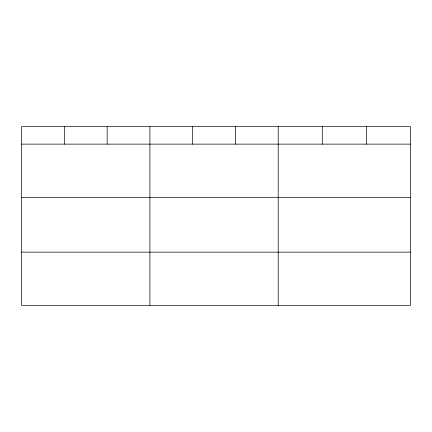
<?xml version="1.0" encoding="UTF-8"?>
<svg xmlns="http://www.w3.org/2000/svg" width="432" height="432" viewBox="0 0 432 432"><rect width="100%" height="100%" fill="white"/><g stroke="black" fill="none" stroke-linecap="round" stroke-linejoin="round"><path stroke-width="0.65" d="M410.4 197.338L410.4 126.641L21.6 126.641L21.6 305.359L410.4 305.359L410.4 197.338L21.6 197.338M21.6 144.131L410.4 144.131M21.6 252.153L410.4 252.153M366.336 126.641L366.336 144.131M322.272 126.641L322.272 144.131M278.208 126.641L278.208 305.359M235.44 126.641L235.44 144.131M192.672 126.641L192.672 144.131M149.904 126.641L149.904 305.359M107.136 126.641L107.136 144.131M64.368 126.641L64.368 144.131"/></g></svg>
